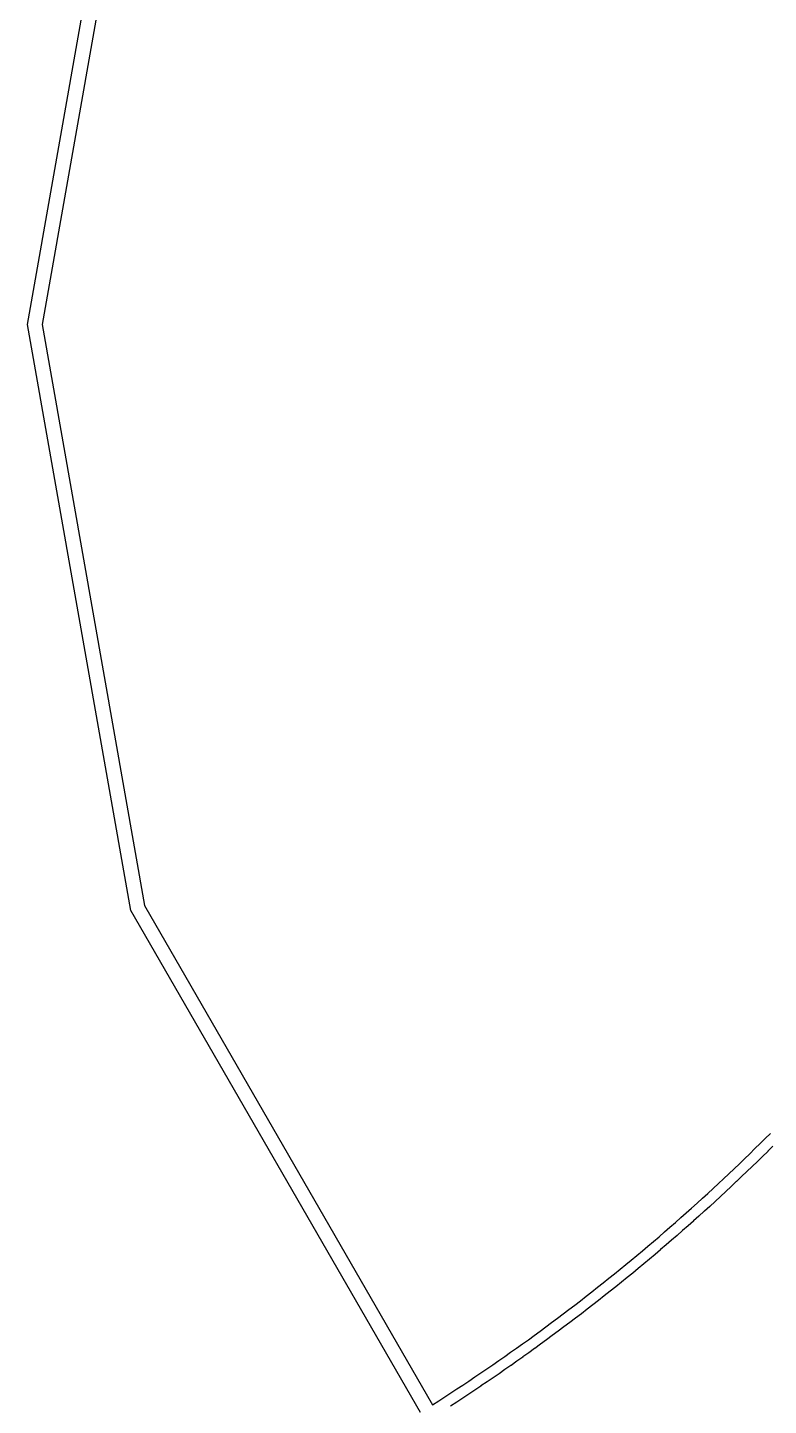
# Model space of a CAD drawing. Extents: x 83 to 195, y -153 to -41.
# Drawn here: x 148.15 to 158.37, y -79.14 to -60.16 of the extents above; entities that cross this region are included whole.
import ezdxf

# ---------------------------------------------------------------- set-up
doc = ezdxf.new("R2010")
doc.units = 0
doc.header["$MEASUREMENT"] = 0
doc.layers.add('BLACK', color=7, linetype='CONTINUOUS')

msp = doc.modelspace()

# ---------------------------------------------------------------- linework, layer by layer
at = {"layer": 'Black'}
for p, q in [((148.151, -64.2509), (149.574, -56.1792)), ((149.762, -56.2476), (148.351, -64.2509)), ((149.574, -72.3226), (148.151, -64.2509)), ((148.351, -64.2509), (149.762, -72.2542)), ((149.762, -72.2542), (153.732, -79.1309)), ((153.566, -79.2362), (149.574, -72.3226)), ((158.179, -75.6021), (158.25, -75.5323)), ((158.25, -75.5323), (158.321, -75.4623)), ((158.321, -75.4623), (158.392, -75.3918)), ((158.036, -75.7411), (158.108, -75.6718)), ((158.108, -75.6718), (158.179, -75.6021)), ((158.284, -75.7095), (158.212, -75.7793)), ((158.356, -75.6392), (158.284, -75.7093)), ((158.284, -75.7093), (158.284, -75.7094)), ((158.284, -75.7094), (158.284, -75.7095)), ((158.427, -75.5687), (158.356, -75.639)), ((158.356, -75.639), (158.356, -75.6391)), ((158.356, -75.6391), (158.356, -75.6392)), ((157.82, -75.9475), (157.892, -75.879)), ((157.892, -75.879), (157.964, -75.8103)), ((157.964, -75.8103), (158.036, -75.7411)), ((158.14, -75.8492), (158.068, -75.9185)), ((158.212, -75.7795), (158.14, -75.849)), ((158.14, -75.849), (158.14, -75.8491)), ((158.14, -75.8491), (158.14, -75.8492)), ((158.212, -75.7793), (158.212, -75.7794)), ((158.212, -75.7794), (158.212, -75.7795)), ((157.601, -76.1517), (157.674, -76.0839)), ((157.674, -76.0839), (157.747, -76.016)), ((157.674, -76.0839), (157.674, -76.0839)), ((157.747, -76.016), (157.82, -75.9475)), ((157.922, -76.0568), (157.85, -76.1253)), ((157.923, -76.0567), (157.922, -76.0568)), ((157.995, -75.9879), (157.923, -76.0567)), ((157.923, -76.0567), (157.923, -76.0567)), ((158.068, -75.9187), (157.995, -75.9877)), ((157.995, -75.9877), (157.995, -75.9878)), ((157.995, -75.9878), (157.995, -75.9879)), ((158.068, -75.9185), (158.068, -75.9186)), ((158.068, -75.9186), (158.068, -75.9187)), ((157.38, -76.3534), (157.454, -76.2864)), ((157.454, -76.2864), (157.527, -76.2194)), ((157.527, -76.2194), (157.601, -76.1517)), ((157.703, -76.2621), (157.629, -76.3298)), ((157.776, -76.1939), (157.703, -76.2619)), ((157.703, -76.2619), (157.703, -76.262)), ((157.703, -76.262), (157.703, -76.2621)), ((157.849, -76.1255), (157.776, -76.1937)), ((157.776, -76.1937), (157.776, -76.1938)), ((157.776, -76.1938), (157.776, -76.1939)), ((157.85, -76.1253), (157.849, -76.1254)), ((157.849, -76.1254), (157.849, -76.1255)), ((157.231, -76.4867), (157.306, -76.4202)), ((157.306, -76.4202), (157.38, -76.3534)), ((157.38, -76.3534), (157.38, -76.3534)), ((157.48, -76.4649), (157.406, -76.5318)), ((157.481, -76.4647), (157.48, -76.4648)), ((157.48, -76.4648), (157.48, -76.4649)), ((157.555, -76.3976), (157.481, -76.4647)), ((157.629, -76.3299), (157.555, -76.3974)), ((157.555, -76.3974), (157.555, -76.3974)), ((157.555, -76.3974), (157.555, -76.3976)), ((157.629, -76.3298), (157.629, -76.3298)), ((157.629, -76.3298), (157.629, -76.3299)), ((157.007, -76.6843), (157.082, -76.6186)), ((157.082, -76.6186), (157.157, -76.5527)), ((157.082, -76.6186), (157.082, -76.6186)), ((157.157, -76.5527), (157.231, -76.4867)), ((157.256, -76.6653), (157.181, -76.7314)), ((157.331, -76.5988), (157.256, -76.6651)), ((157.256, -76.6651), (157.256, -76.6652)), ((157.256, -76.6652), (157.256, -76.6653)), ((157.406, -76.532), (157.331, -76.5986)), ((157.331, -76.5986), (157.331, -76.5987)), ((157.331, -76.5987), (157.331, -76.5988)), ((157.406, -76.5318), (157.406, -76.5319)), ((157.406, -76.5319), (157.406, -76.532)), ((156.78, -76.8795), (156.856, -76.8148)), ((156.856, -76.8148), (156.932, -76.7496)), ((156.932, -76.7496), (157.007, -76.6843)), ((157.029, -76.8632), (156.954, -76.9285)), ((157.03, -76.8631), (157.029, -76.8632)), ((157.105, -76.7975), (157.03, -76.863)), ((157.03, -76.863), (157.03, -76.8631)), ((157.181, -76.7315), (157.105, -76.7973)), ((157.105, -76.7973), (157.105, -76.7974)), ((157.105, -76.7974), (157.105, -76.7975)), ((157.181, -76.7314), (157.181, -76.7314)), ((157.181, -76.7314), (157.181, -76.7315)), ((156.551, -77.0722), (156.628, -77.0082)), ((156.628, -77.0082), (156.704, -76.9439)), ((156.704, -76.9439), (156.78, -76.8795)), ((156.877, -76.9938), (156.801, -77.0585)), ((156.954, -76.9286), (156.877, -76.9936)), ((156.877, -76.9936), (156.877, -76.9937)), ((156.877, -76.9937), (156.877, -76.9938)), ((156.954, -76.9285), (156.954, -76.9285)), ((156.954, -76.9285), (156.954, -76.9286)), ((156.32, -77.2623), (156.398, -77.1992)), ((156.398, -77.1992), (156.474, -77.136)), ((156.474, -77.136), (156.551, -77.0722)), ((156.474, -77.136), (156.474, -77.136)), ((156.647, -77.1876), (156.57, -77.2514)), ((156.724, -77.1232), (156.647, -77.1874)), ((156.647, -77.1874), (156.647, -77.1875)), ((156.647, -77.1875), (156.647, -77.1876)), ((156.801, -77.0587), (156.724, -77.1231)), ((156.724, -77.1231), (156.724, -77.1231)), ((156.724, -77.1231), (156.724, -77.1232)), ((156.801, -77.0585), (156.801, -77.0585)), ((156.801, -77.0585), (156.801, -77.0587)), ((156.087, -77.4501), (156.165, -77.3877)), ((156.165, -77.3877), (156.243, -77.3252)), ((156.243, -77.3252), (156.32, -77.2623)), ((156.243, -77.3252), (156.243, -77.3252)), ((156.415, -77.3788), (156.337, -77.4418)), ((156.493, -77.3153), (156.415, -77.3786)), ((156.415, -77.3786), (156.415, -77.3787)), ((156.415, -77.3787), (156.415, -77.3788)), ((156.57, -77.2516), (156.493, -77.3152)), ((156.493, -77.3152), (156.493, -77.3152)), ((156.493, -77.3152), (156.493, -77.3153)), ((156.57, -77.2514), (156.57, -77.2515)), ((156.57, -77.2515), (156.57, -77.2516)), ((155.852, -77.6352), (155.931, -77.5738)), ((155.931, -77.5738), (156.009, -77.5121)), ((156.009, -77.5121), (156.087, -77.4501)), ((156.181, -77.5675), (156.102, -77.6297)), ((156.259, -77.5049), (156.181, -77.5674)), ((156.181, -77.5674), (156.181, -77.5674)), ((156.181, -77.5674), (156.181, -77.5675)), ((156.337, -77.442), (156.259, -77.5047)), ((156.259, -77.5047), (156.259, -77.5048)), ((156.259, -77.5048), (156.259, -77.5049)), ((156.337, -77.4418), (156.337, -77.4419)), ((156.337, -77.4419), (156.337, -77.442)), ((155.615, -77.8178), (155.695, -77.7572)), ((155.695, -77.7572), (155.774, -77.6964)), ((155.774, -77.6964), (155.852, -77.6352)), ((155.944, -77.7537), (155.865, -77.815)), ((155.945, -77.7536), (155.944, -77.7537)), ((156.023, -77.6919), (155.945, -77.7535)), ((155.945, -77.7535), (155.945, -77.7536)), ((156.024, -77.6918), (156.023, -77.6919)), ((156.102, -77.6299), (156.024, -77.6917)), ((156.024, -77.6917), (156.024, -77.6918)), ((156.102, -77.6297), (156.102, -77.6298)), ((156.102, -77.6298), (156.102, -77.6299)), ((155.296, -78.0571), (155.376, -77.9977)), ((155.376, -77.9977), (155.456, -77.938)), ((155.376, -77.9977), (155.376, -77.9977)), ((155.456, -77.938), (155.536, -77.8781)), ((155.536, -77.8781), (155.615, -77.8178)), ((155.626, -77.9978), (155.546, -78.058)), ((155.706, -77.9372), (155.626, -77.9977)), ((155.626, -77.9977), (155.626, -77.9977)), ((155.626, -77.9977), (155.626, -77.9978)), ((155.786, -77.8763), (155.706, -77.9371)), ((155.706, -77.9371), (155.706, -77.9371)), ((155.706, -77.9371), (155.706, -77.9372)), ((155.865, -77.8151), (155.786, -77.8762)), ((155.786, -77.8762), (155.786, -77.8762)), ((155.786, -77.8762), (155.786, -77.8763)), ((155.865, -77.815), (155.865, -77.815)), ((155.865, -77.815), (155.865, -77.8151)), ((155.055, -78.2335), (155.135, -78.1751)), ((155.135, -78.1751), (155.216, -78.1164)), ((155.216, -78.1164), (155.296, -78.0571)), ((155.216, -78.1164), (155.216, -78.1164)), ((155.385, -78.1779), (155.305, -78.2372)), ((155.466, -78.1182), (155.385, -78.1777)), ((155.385, -78.1777), (155.385, -78.1778)), ((155.385, -78.1778), (155.385, -78.1779)), ((155.546, -78.0581), (155.466, -78.118)), ((155.466, -78.118), (155.466, -78.1181)), ((155.466, -78.1181), (155.466, -78.1182)), ((155.546, -78.058), (155.546, -78.058)), ((155.546, -78.058), (155.546, -78.0581)), ((154.811, -78.4075), (154.893, -78.3498)), ((154.893, -78.3498), (154.974, -78.2919)), ((154.974, -78.2919), (155.055, -78.2335)), ((155.055, -78.2335), (155.055, -78.2335)), ((155.142, -78.3553), (155.061, -78.4137)), ((155.143, -78.3552), (155.142, -78.3552)), ((155.142, -78.3552), (155.142, -78.3553)), ((155.224, -78.2965), (155.143, -78.3552)), ((155.304, -78.2373), (155.224, -78.2963)), ((155.224, -78.2963), (155.224, -78.2964)), ((155.224, -78.2964), (155.224, -78.2965)), ((155.305, -78.2372), (155.304, -78.2373)), ((155.305, -78.2372), (155.305, -78.2372)), ((154.566, -78.5786), (154.648, -78.5219)), ((154.648, -78.5219), (154.729, -78.4649)), ((154.729, -78.4649), (154.811, -78.4075)), ((154.811, -78.4075), (154.811, -78.4075)), ((154.897, -78.5301), (154.816, -78.5876)), ((154.898, -78.53), (154.897, -78.5301)), ((154.979, -78.4721), (154.898, -78.5299)), ((154.898, -78.5299), (154.898, -78.53)), ((154.98, -78.472), (154.979, -78.472)), ((154.979, -78.472), (154.979, -78.4721)), ((155.061, -78.4139), (154.98, -78.472)), ((155.061, -78.4137), (155.061, -78.4138)), ((155.061, -78.4138), (155.061, -78.4139)), ((154.236, -78.8027), (154.318, -78.7471)), ((154.318, -78.7471), (154.401, -78.6911)), ((154.401, -78.6911), (154.483, -78.6351)), ((154.483, -78.6351), (154.566, -78.5786)), ((154.568, -78.7589), (154.485, -78.8152)), ((154.651, -78.7022), (154.568, -78.7588)), ((154.568, -78.7588), (154.568, -78.7588)), ((154.568, -78.7588), (154.568, -78.7589)), ((154.733, -78.6451), (154.651, -78.702)), ((154.651, -78.702), (154.651, -78.7021)), ((154.651, -78.7021), (154.651, -78.7022)), ((154.815, -78.5877), (154.733, -78.645)), ((154.733, -78.645), (154.733, -78.645)), ((154.733, -78.645), (154.733, -78.6451)), ((154.816, -78.5876), (154.815, -78.5877)), ((154.816, -78.5876), (154.816, -78.5876)), ((153.986, -78.9674), (154.069, -78.9128)), ((154.069, -78.9128), (154.153, -78.8578)), ((154.153, -78.8578), (154.236, -78.8027)), ((154.319, -78.9274), (154.236, -78.9828)), ((154.402, -78.8716), (154.319, -78.9273)), ((154.319, -78.9273), (154.319, -78.9273)), ((154.319, -78.9273), (154.319, -78.9274)), ((154.485, -78.8154), (154.402, -78.8714)), ((154.402, -78.8714), (154.402, -78.8715)), ((154.402, -78.8715), (154.402, -78.8716)), ((154.485, -78.8152), (154.485, -78.8153)), ((154.485, -78.8153), (154.485, -78.8154)), ((153.732, -79.1309), (153.735, -79.1296)), ((153.735, -79.1296), (153.819, -79.0758)), ((153.819, -79.0758), (153.902, -79.0218)), ((153.902, -79.0218), (153.986, -78.9674)), ((154.068, -79.0932), (153.984, -79.1477)), ((154.152, -79.0382), (154.068, -79.093)), ((154.068, -79.093), (154.068, -79.0931)), ((154.068, -79.0931), (154.068, -79.0932)), ((154.235, -78.983), (154.152, -79.0381)), ((154.152, -79.0381), (154.152, -79.0381)), ((154.152, -79.0381), (154.152, -79.0382)), ((154.236, -78.9829), (154.235, -78.983)), ((154.236, -78.9828), (154.236, -78.9829))]:
    msp.add_line(p, q, dxfattribs=at)

doc.saveas('drawing.dxf')
